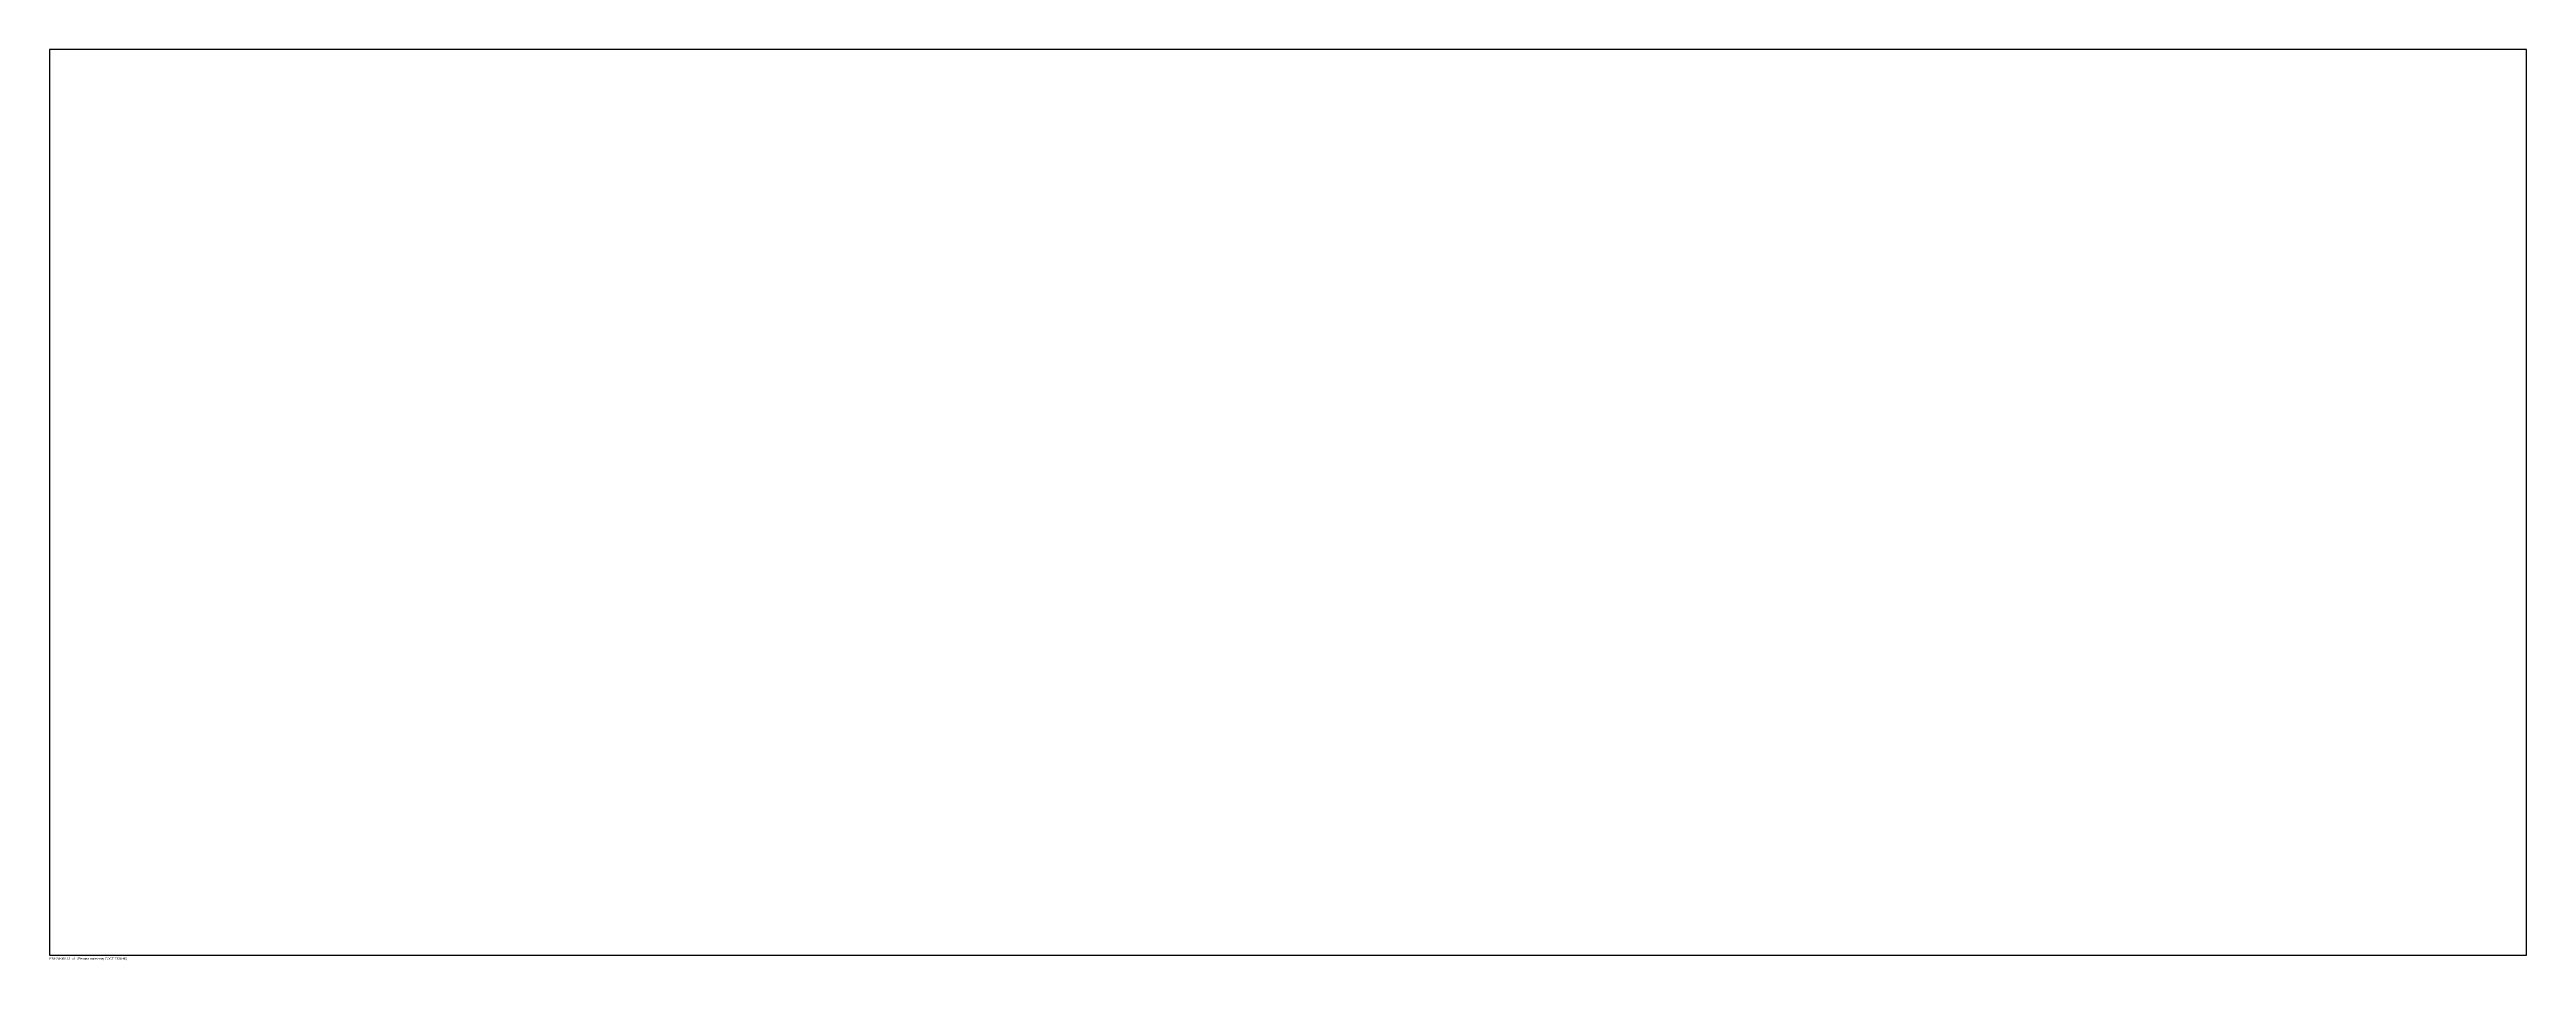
# Model space of a CAD drawing. Header units: millimetres. Extents: x 0 to 6528, y -14 to 2387.
import ezdxf

# ---------------------------------------------------------------- set-up
doc = ezdxf.new("R2010")
doc.units = ezdxf.units.MM
doc.layers.add('CUT', color=1, linetype='Continuous')
doc.layers.add('MARK', color=5, linetype='Continuous')
doc.styles.add('GOST', font='Arial')

msp = doc.modelspace()

# ---------------------------------------------------------------- linework, layer by layer
at = {"layer": 'CUT'}
for p, q in [((6527.9, 2386.7), (0, 2386.7)), ((0, 2386.7), (0, 0)), ((6527.9, 0), (6527.9, 2386.7)), ((0, 0), (6527.9, 0))]:
    msp.add_line(p, q, dxfattribs=at)

# ---------------------------------------------------------------- texts
at = {"layer": 'MARK', "style": 'GOST'}
msp.add_text('PSH24-000.01  x1  (Резина листовая, ГОСТ 7338-90)', height=6, dxfattribs=at).set_placement((0, -12))

doc.saveas('drawing.dxf')
